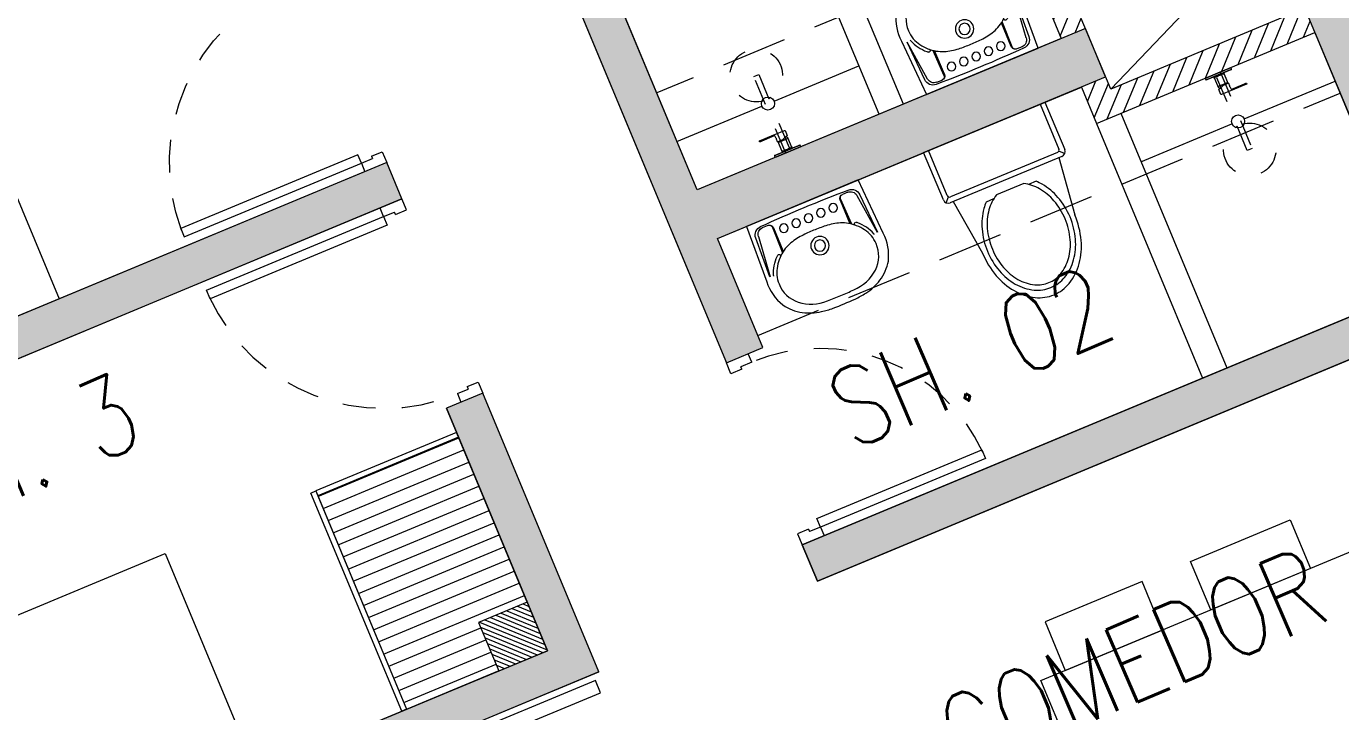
# Model space of a CAD drawing. Header units: millimetres. Extents: x 2471 to 2909, y 1327 to 1568.
# Drawn here: x 2645.21 to 2650.21, y 1449.53 to 1452.14 of the extents above; entities that cross this region are included whole.
import ezdxf
from ezdxf.xclip import XClip

# ---------------------------------------------------------------- set-up
doc = ezdxf.new("R2010")
doc.units = ezdxf.units.MM
doc.header["$XCLIPFRAME"] = 2
doc.set_wipeout_variables(frame=1)
for name, pattern in [('ACAD_ISO07W100', [3, 0, -3]), ('HIDDEN', [0.375, 0.25, -0.125]), ('HIDDEN2', [0.1875, 0.125, -0.0625])]:
    doc.linetypes.add(name, pattern=pattern)
doc.layers.get('0').update_dxf_attribs({"color": 251, "lineweight": 9})
for name, color, linetype, lineweight in [('A-EST HATCH', 251, 'Continuous', 13), ('A-EST PLACAS', 251, 'Continuous', 13), ('A-ESTRUCTURA-HATCH', 251, 'Continuous', 13), ('A-HATCH', 251, 'Continuous', 13), ('A-LINEAS', 251, 'Continuous', 13), ('A-MOBILIARIO', 251, 'Continuous', 13), ('A-MURO BAJO', 251, 'Continuous', 13), ('A-MUROS', 251, 'Continuous', 13), ('A-PROYECCIONES', 251, 'HIDDEN', 13), ('A-SANITARIOS', 251, 'Continuous', 13), ('A_50_TextoAmbiente', 251, 'Continuous', 13), ('DLP_MOBILIARIO FIJO', 251, 'Continuous', 13), ('DLP_VERDE', 251, 'Continuous', 13)]:
    doc.layers.add(name, color=color, linetype=linetype, lineweight=lineweight)
doc.styles.add('R100-200', font='romans.shx', dxfattribs={"width": 0.8, "height": 0.3})

# ---------------------------------------------------------------- blocks, each defined once
blk = doc.blocks.new('EST P1')
at = {"layer": 'A-ESTRUCTURA-HATCH'}
h = blk.add_hatch(dxfattribs=at)
h.set_pattern_fill('ANSI31', color=256, scale=0.02)
h.set_pattern_definition([(45, (-226392.07709, -8188203.05961), (-0.04490128060535, 0.04490128060535), [])])
h.paths.add_polyline_path([(-3.61, 5.05), (-3.61, 4.85), (-44.785, 4.85), (-44.785, -0.15), (-46.99, -0.15), (-46.99, -11.15), (-3.61, -11.1501), (-3.61, -11.4001), (-47.24, -11.4001), (-47.24, 0.15), (-45.035, 0.15), (-45.035, 5.05)])
h.paths.add_polyline_path([(5.8757, 4.85), (5.8757, 5.05), (35.53, 5.05), (35.53, 4.85)])
h.paths.add_polyline_path([(47.915, 5.05), (35.58, 5.05), (35.58, 4.85), (47.915, 4.85)])
h.paths.add_polyline_path([(51.865, 4.85), (53.3757, 4.85), (53.3757, 5.05), (51.865, 5.05)])
edge = h.paths.add_edge_path()
edge.add_arc((63.3007, -0.15), 9.7, 360, 540)
edge.add_line((53.6007, -0.15), (53.8007, -0.15))
edge.add_arc((63.3007, -0.15), 9.5, 0.90471, 180, ccw=False)
edge.add_line((72.7995, 0), (70.3507, 0))
edge.add_line((70.3507, 0), (70.3507, -0.1499))
edge.add_line((70.3507, -0.1499), (73.0007, -0.15))
edge = h.paths.add_edge_path()
edge.add_arc((63.3007, -0.15), 3.3, 0.0009, 49.9947)
edge.add_line((65.4221, 2.3777), (65.4222, -0.15))
edge.add_line((65.4222, -0.15), (65.2722, -0.15))
edge.add_line((65.2722, -0.15), (65.2721, 2.4964))
edge.add_arc((63.3007, -0.15), 3.3, 53.3166, 180)
edge.add_line((60.0007, -0.15), (59.8007, -0.15))
edge.add_arc((63.3007, -0.15), 3.5, 2.4574, 179.9999, ccw=False)
edge.add_line((66.7975, 0.0001), (69.4507, 0))
edge.add_line((69.4507, 0), (69.4507, -0.1499))
edge.add_line((69.4507, -0.1499), (66.6007, -0.1499))
h.paths.add_polyline_path([(-3.56, -11.15), (35.53, -11.15), (35.53, -11.4001), (-3.56, -11.4001)])
h.paths.add_polyline_path([(35.58, -11.1501), (71.88, -11.1501), (71.88, -11.4001), (35.58, -11.4)])
blk = doc.blocks.new('A$C47ad906b')
at = {"linetype": 'ACAD_ISO07W100'}
blk.add_blockref('EST P1', (27.0859, 53.6317), dxfattribs=at)
blk = doc.blocks.new('A$C9cc34060')
at = {"layer": 'A-EST HATCH'}
h = blk.add_hatch(color=256, dxfattribs=at)
h.dxf.hatch_style = 1
h.paths.add_polyline_path([(39.55, 0.0604), (39.55, 6.1254), (38.05, 6.1254), (38.05, 5.3754), (37.9, 5.3754), (37.9, 6.3253), (39.7, 6.3253), (39.7, 5.4503), (41.2, 5.4503), (41.2, 5.9504), (41.35, 5.9504), (41.35, 5.2503), (39.7, 5.2503), (39.7, 0.0604)])
h.paths.add_polyline_path([(18.45, 10.1253), (20.05, 10.1253), (20.05, 13.2253), (18.85, 13.2253), (18.85, 13.3753), (20.2, 13.3753), (20.2, 9.9753), (18.45, 9.9753)])
h.paths.add_polyline_path([(17.65, 13.3753), (17.5, 13.3753), (17.5, 9.9753), (17.65, 9.9753)])
h.paths.add_polyline_path([(12.15, 13.8503), (11.85, 13.8503), (11.85, 13.7003), (12, 13.7003), (12, 10.6253), (12.15, 10.6253)])
h.paths.add_polyline_path([(15.1, 13.2253), (15.1, 10.1253), (16.7, 10.1253), (16.7, 9.9753), (14.95, 9.9753), (14.95, 13.3753), (16.3, 13.3753), (16.3, 13.2253)])
h.paths.add_polyline_path([(5.85, 13.7003), (5.25, 13.7003), (5.25, 13.8504), (6, 13.8504), (6, 10.4504), (4.85, 10.4504), (4.85, 10.6004), (5.85, 10.6004)])
h.paths.add_polyline_path([(4.05, 13.8504), (4.05, 10.4504), (3.9, 10.4504), (3.9, 13.8504)])
h.paths.add_polyline_path([(3.1, 10.6004), (1.5, 10.6004), (1.5, 13.7003), (2.7, 13.7003), (2.7, 13.8504), (1.35, 13.8504), (1.35, 10.4504), (3.1, 10.4504)])
h.paths.add_polyline_path([(5.85, 0.1503), (5.25, 0.1503), (5.25, 0.0004), (6, 0.0004), (6, 3.4004), (4.85, 3.4004), (4.85, 3.2504), (5.85, 3.2504)])
h.paths.add_polyline_path([(4.05, 0.0004), (4.05, 3.4004), (3.9, 3.4004), (3.9, 0.0004)])
h.paths.add_polyline_path([(3.1, 3.2504), (1.5, 3.2504), (1.5, 0.1503), (2.7, 0.1503), (2.7, 0.0004), (1.35, 0.0004), (1.35, 3.4004), (3.1, 3.4004)])
h.paths.add_polyline_path([(8.7, 3.5003), (8.85, 3.5003), (8.85, 0.1504), (9, 0.1504), (9, 0.0004), (8.7, 0.0004)])
h.paths.add_polyline_path([(18.45, 3.7254), (20.05, 3.7254), (20.05, 0.6254), (18.85, 0.6254), (18.85, 0.4754), (20.2, 0.4754), (20.2, 3.8754), (18.45, 3.8754)])
h.paths.add_polyline_path([(17.65, 0.4754), (17.5, 0.4754), (17.5, 3.8754), (17.65, 3.8754)])
h.paths.add_polyline_path([(12.15, 0.0004), (11.85, 0.0004), (11.85, 0.1503), (12, 0.1503), (12, 3.2254), (12.15, 3.2254)])
h.paths.add_polyline_path([(15.1, 0.6254), (15.1, 3.7254), (16.7, 3.7254), (16.7, 3.8754), (14.95, 3.8754), (14.95, 0.4754), (16.3, 0.4754), (16.3, 0.6254)])
h.paths.add_polyline_path([(31.6, 10.1253), (30, 10.1253), (30, 13.2253), (31.2, 13.2253), (31.2, 13.3753), (29.85, 13.3753), (29.85, 9.9753), (31.6, 9.9753)])
h.paths.add_polyline_path([(32.4, 13.3753), (32.55, 13.3753), (32.55, 9.9753), (32.4, 9.9753)])
h.paths.add_polyline_path([(38.2, 13.8503), (38.2, 13.7003), (38.05, 13.7003), (38.05, 10.6253), (37.9, 10.6253), (37.9, 13.8503)])
h.paths.add_polyline_path([(34.95, 13.2253), (34.95, 10.1253), (33.35, 10.1253), (33.35, 9.9753), (35.1, 9.9753), (35.1, 13.3753), (33.75, 13.3753), (33.75, 13.2253)])
h.paths.add_polyline_path([(39.7, 8.6004), (41.35, 8.6004), (41.35, 7.9004), (41.2, 7.9004), (41.2, 8.4004), (39.7, 8.4004), (39.7, 7.5253), (37.9, 7.5253), (37.9, 8.4753), (38.05, 8.4753), (38.05, 7.7253), (39.55, 7.7253), (39.55, 13.7903), (39.7, 13.7903)])
h.paths.add_polyline_path([(44.2, 13.7003), (44.8, 13.7003), (44.8, 13.8504), (44.05, 13.8504), (44.05, 10.4504), (45.2, 10.4504), (45.2, 10.6004), (44.2, 10.6004)])
h.paths.add_polyline_path([(46, 13.8504), (46, 10.4504), (46.15, 10.4504), (46.15, 13.8504)])
h.paths.add_polyline_path([(46.95, 10.6004), (48.55, 10.6004), (48.55, 13.7003), (47.35, 13.7003), (47.35, 13.8504), (48.7, 13.8504), (48.7, 10.4504), (46.95, 10.4504)])
h.paths.add_polyline_path([(46, 0.0004), (46, 3.4004), (46.15, 3.4004), (46.15, 0.0004)])
h.paths.add_polyline_path([(46.95, 3.2504), (48.55, 3.2504), (48.55, 0.1503), (47.35, 0.1503), (47.35, 0.0004), (48.7, 0.0004), (48.7, 3.4004), (46.95, 3.4004)])
h.paths.add_polyline_path([(41.35, 3.5003), (41.2, 3.5003), (41.2, 0.1504), (41.05, 0.1504), (41.05, 0.0004), (41.35, 0.0004)])
h.paths.add_polyline_path([(31.6, 3.7254), (30, 3.7254), (30, 0.6254), (31.2, 0.6254), (31.2, 0.4754), (29.85, 0.4754), (29.85, 3.8754), (31.6, 3.8754)])
h.paths.add_polyline_path([(32.4, 0.4754), (32.55, 0.4754), (32.55, 3.8754), (32.4, 3.8754)])
h.paths.add_polyline_path([(37.9, 0.0004), (38.2, 0.0004), (38.2, 0.1504), (38.05, 0.1503), (38.05, 3.2254), (37.9, 3.2254)])
h.paths.add_polyline_path([(34.95, 0.6254), (34.95, 3.7254), (33.35, 3.7254), (33.35, 3.8754), (35.1, 3.8754), (35.1, 0.4754), (33.75, 0.4754), (33.75, 0.6254)])
h.paths.add_polyline_path([(10.35, 6.3253), (12.15, 6.3253), (12.15, 5.3754), (12, 5.3754), (12, 6.1254), (10.5, 6.1254), (10.5, 0.0604), (10.35, 0.0604), (10.35, 5.2503), (8.7, 5.2503), (8.7, 5.9504), (8.85, 5.9504), (8.85, 5.4503), (10.35, 5.4503)])
h.paths.add_polyline_path([(44.05, 0.0004), (44.05, 3.4004), (45.2, 3.4004), (45.2, 3.2504), (44.2, 3.2504), (44.2, 0.1503), (44.8, 0.1503), (44.8, 0.0004)])
h.paths.add_polyline_path([(46.9532, 8.3504), (47.1, 8.3504), (47.1, 9.5504), (44.95, 9.5504), (44.95, 9.4004), (45.4, 9.4004), (45.4, 7.8004), (45.6, 7.8004), (45.6, 9.4004), (46.95, 9.4004), (46.95, 8.3504)], flags=17)
h.paths.add_polyline_path([(46.9532, 5.5004), (47.1, 5.5004), (47.1, 4.3004), (44.95, 4.3004), (44.95, 4.4504), (45.4, 4.4504), (45.4, 6.0504), (45.6, 6.0504), (45.6, 4.4504), (46.95, 4.4504), (46.95, 5.5004)], flags=17)
h.paths.add_polyline_path([(41.1999, 7.0004), (44.05, 7.0004), (44.05, 9.5504), (44.2, 9.5504), (44.2, 7.0003), (46.95, 7.0004), (46.95, 7.6003), (47.1, 7.6003), (47.1, 7.0004), (49.85, 7.0004), (49.85, 11.0504), (50.05, 11.0504), (50.05, 2.8003), (49.85, 2.8003), (49.85, 6.8504), (47.1, 6.8504), (47.1, 6.2504), (46.95, 6.2504), (46.95, 6.8504), (44.2, 6.8504), (44.2, 4.3004), (44.05, 4.3004), (44.05, 6.8504), (41.1999, 6.8504)])
h.paths.add_polyline_path([(26, 1.0254), (23.35, 1.0254), (23.35, 3.6754), (25.7, 3.6754), (25.7, 4.2254), (26, 4.2254), (26, 4.3754), (25.55, 4.3754), (25.55, 3.8254), (23.35, 3.8254), (23.35, 6.1754), (24.55, 6.1754), (24.55, 6.3254), (23.2, 6.3254), (23.2, 0.8754), (26, 0.8754)])
h.paths.add_polyline_path([(41.35, 13.8504), (41.35, 10.3504), (41.2, 10.3504), (41.2, 13.7003), (41.05, 13.7003), (41.05, 13.8503)])
h.paths.add_polyline_path([(10.35, 13.7903), (10.35, 8.6004), (8.7, 8.6004), (8.7, 7.9003), (8.85, 7.9003), (8.85, 8.4004), (10.35, 8.4004), (10.35, 7.5253), (12.15, 7.5253), (12.15, 8.4753), (12, 8.4753), (12, 7.7253), (10.5, 7.7253), (10.5, 13.7903)])
h.paths.add_polyline_path([(2.95, 7.0003), (0.15, 7.0004), (0.15, 11.0504), (0, 11.0504), (0, 2.8004), (0.15, 2.8004), (0.15, 6.8504), (2.95, 6.8504), (2.95, 6.2504), (3.1, 6.2504), (3.1, 6.8504), (5.85, 6.8504), (5.85, 4.3004), (6, 4.3004), (6, 6.8504), (8.8501, 6.8504), (8.8501, 7.0003), (6, 7.0003), (6, 9.5503), (5.85, 9.5503), (5.85, 7.0003), (3.1, 7.0003), (3.1, 7.6004), (2.95, 7.6004)])
h.paths.add_polyline_path([(8.7, 13.8503), (9, 13.8503), (9, 13.7003), (8.85, 13.7003), (8.85, 10.3504), (8.7, 10.3504)])
h.paths.add_polyline_path([(3.0968, 8.3504), (2.95, 8.3504), (2.95, 9.5503), (5.1, 9.5503), (5.1, 9.4003), (4.65, 9.4003), (4.65, 7.8003), (4.45, 7.8003), (4.45, 9.4003), (3.1, 9.4003), (3.1, 8.3504)], flags=17)
h.paths.add_polyline_path([(3.0968, 5.5004), (2.95, 5.5004), (2.95, 4.3004), (5.1, 4.3004), (5.1, 4.4504), (4.65, 4.4503), (4.65, 6.0503), (4.45, 6.0503), (4.45, 4.4503), (3.1, 4.4504), (3.1, 5.5004)], flags=17)
h.paths.add_polyline_path([(23.35, 7.5254), (23.2, 7.5254), (23.2, 11.2253), (23.35, 11.2253)])
h.paths.add_polyline_path([(29, 4.7754), (29, 4.9254), (27.2, 4.9254), (27.2, 6.1754), (29.75, 6.1754), (29.75, 4.7754), (29.9, 4.7754), (29.9, 6.1754), (33.25, 6.1754), (33.25, 4.7754), (33.45, 4.7754), (33.45, 6.1754), (37, 6.1754), (37, 6.3253), (27, 6.3254), (27, 4.7754)])
h.paths.add_polyline_path([(27, 4.7504), (27, 0.4754), (27.85, 0.4754), (27.85, 0.6254), (27.15, 0.6254), (27.15, 4.7504)])
h.paths.add_polyline_path([(21.05, 4.7754), (21.05, 4.9254), (22.85, 4.9254), (22.85, 6.1754), (20.3, 6.1754), (20.3, 4.7754), (20.15, 4.7754), (20.15, 6.1754), (16.8, 6.1754), (16.8, 4.7754), (16.6, 4.7754), (16.6, 6.1754), (13.05, 6.1754), (13.05, 6.3253), (23.05, 6.3253), (23.05, 4.7754)])
h.paths.add_polyline_path([(23.05, 4.7504), (23.05, 0.4754), (22.2, 0.4754), (22.2, 0.6254), (22.9, 0.6254), (22.9, 4.7504)])
h.paths.add_polyline_path([(22.875, 8.9253), (22.45, 8.9253), (22.45, 7.5254), (13.05, 7.5253), (13.05, 7.6753), (16.6, 7.6753), (16.6, 9.0753), (16.8, 9.0753), (16.8, 7.6753), (19.7, 7.6753), (19.7, 9.0753), (19.85, 9.0753), (19.85, 7.6753), (22.25, 7.6753), (22.25, 8.9253), (20.6, 8.9253), (20.6, 9.0753), (22.875, 9.0753)])
h.paths.add_polyline_path([(22.9, 13.2253), (22.2, 13.2253), (22.2, 13.3753), (23.05, 13.3753), (23.05, 7.5254), (22.9, 7.5254)])
h.paths.add_polyline_path([(27.15, 7.5254), (25.15, 7.5254), (25.15, 7.6754), (27, 7.6754), (27, 11.0754), (25.15, 11.0754), (25.15, 11.2253), (27, 11.2253), (27, 13.3753), (27.85, 13.3753), (27.85, 13.2253), (27.15, 13.2253)])
h.paths.add_polyline_path([(27.175, 9.0753), (29.45, 9.0753), (29.45, 8.9253), (27.8, 8.9254), (27.8, 7.6753), (30.2, 7.6753), (30.2, 9.0753), (30.35, 9.0753), (30.35, 7.6753), (33.25, 7.6753), (33.25, 9.0753), (33.45, 9.0753), (33.45, 7.6753), (37, 7.6753), (37, 7.5253), (27.6, 7.5254), (27.6, 8.9254), (27.175, 8.9254)])
at = {"layer": 'A-EST PLACAS'}
for points in [[(44.2, 13.7003), (44.8, 13.7003), (44.8, 13.8504), (44.05, 13.8504), (44.05, 10.4504), (45.2, 10.4504), (45.2, 10.6004), (44.2, 10.6004)], [(46, 13.8504), (46, 10.4504), (46.15, 10.4504), (46.15, 13.8504)], [(41.1999, 7.0004), (44.05, 7.0004), (44.05, 9.5504), (44.2, 9.5504), (44.2, 7.0003), (46.95, 7.0004), (46.95, 7.6003), (47.1, 7.6003), (47.1, 7.0004), (49.85, 7.0004), (49.85, 11.0504), (50.05, 11.0504), (50.05, 2.8003), (49.85, 2.8003), (49.85, 6.8504), (47.1, 6.8504), (47.1, 6.2504), (46.95, 6.2504), (46.95, 6.8504), (44.2, 6.8504), (44.2, 4.3004), (44.05, 4.3004), (44.05, 6.8504), (41.1999, 6.8504)], [(46.9532, 8.3504), (47.1, 8.3504), (47.1, 9.5504), (44.95, 9.5504), (44.95, 9.4004), (45.4, 9.4004), (45.4, 7.8004), (45.6, 7.8004), (45.6, 9.4004), (46.95, 9.4004), (46.95, 8.3504)]]:
    blk.add_lwpolyline(points, close=True, dxfattribs=at)
blk = doc.blocks.new('A$C77AB7FBD')
at = {"linetype": 'Continuous'}
for p, q in [((0, 0), (0, 1.9)), ((0.9, 1.9), (0, 1.9)), ((0.9, 1.87), (0, 1.87)), ((0.9, 0), (0.9, 1.9)), ((0.164, 1.57), (0.164, 1.8219)), ((0.1908, 1.8487), (0.7119, 1.8487)), ((0.7386, 1.8219), (0.7386, 1.5585)), ((0.6, 1.57), (0, 1.57)), ((0.6, 1.27), (0.6, 1.57)), ((0.9, 1.27), (0.6, 1.57)), ((0.6, 1.52), (0, 1.52)), ((0.7119, 1.5317), (0.6383, 1.5317)), ((0.9, 1.27), (0.6, 1.27)), ((0.9, 0), (0, 0))]:
    blk.add_line(p, q, dxfattribs=at)
for centre, start, end in [((0.1908, 1.8219), 90, 180), ((0.7119, 1.8219), 0, 90), ((0.7119, 1.5585), 270, 0)]:
    blk.add_arc(centre, 0.0267, start, end, dxfattribs=at)
blk = doc.blocks.new('CAMA PROYECCION')
for p, q in [((37.495, 40.6423, 0), (37.495, 38.771, 0)), ((38.3949, 40.6423, 0), (37.495, 40.6423, 0)), ((38.3949, 38.771, 0), (38.3949, 40.6423, 0)), ((38.0806, 39.3741, 0), (38.3949, 39.3741, 0)), ((38.3949, 39.3741, 0), (38.0806, 39.0644, 0)), ((38.0806, 39.0644, 0), (38.0806, 39.3741, 0)), ((38.0806, 39.1133, 0), (37.495, 39.1133, 0)), ((38.2069, 39.1106, 0), (38.1275, 39.1106, 0)), ((37.495, 39.0644, 0), (38.0806, 39.0644, 0)), ((37.659, 39.0644, 0), (37.659, 38.8203, 0)), ((38.2336, 38.8203, 0), (38.2336, 39.0838, 0)), ((37.495, 38.7423, 0), (37.495, 38.9974, 0)), ((38.3949, 38.7423, 0), (38.3949, 38.9974, 0)), ((37.495, 38.771, 0), (38.3949, 38.771, 0)), ((37.6857, 38.7936, 0), (38.2069, 38.7936, 0)), ((37.495, 38.7423, 0), (38.3949, 38.7423, 0))]:
    blk.add_line(p, q)
at = {"elevation": 0}
blk.add_lwpolyline([(38.495, 38.7423), (38.495, 39.1423), (38.895, 39.1423), (38.895, 38.7423)], close=True, dxfattribs=at)
blk.add_circle((38.695, 38.9423, 0), 0.1344)
for centre, start, end in [((38.2069, 39.0838, 0), 0, 90), ((37.6857, 38.8203, 0), 180, 270), ((38.2069, 38.8203, 0), 270, 0)]:
    blk.add_arc(centre, 0.0267, start, end)
blk = doc.blocks.new('ducha marsano')
at = {"linetype": 'HIDDEN2', "ltscale": 0.5, "extrusion": (-4.9425e-10, -7.91123e-10, -1)}
for p, q in [((-0.01, 0), (0.01, 0)), ((0.01, 0), (0.01, -0.3155)), ((-0.01, -0.3155), (-0.01, 0)), ((-0.0205, -0.08), (-0.0205, -0.0601)), ((0.021, -0.0815), (-0.019, -0.0815)), ((-0.0155, -0.058), (-0.0157, -0.058)), ((0.0225, -0.0515), (-0.0001, -0.0515)), ((0.025, -0.0815), (0.021, -0.0815)), ((0.0225, -0.0515), (0.0225, -0.0627)), ((0.0225, -0.0682), (0.0225, -0.077)), ((0.0225, -0.077), (0.025, -0.077)), ((0.025, -0.077), (0.0771, -0.077)), ((0.0771, -0.0815), (0.025, -0.0815)), ((0.0771, -0.077), (0.0816, -0.077)), ((0.0816, -0.0815), (0.0771, -0.0815)), ((0.0816, -0.077), (0.082, -0.077)), ((0.082, -0.0815), (0.0816, -0.0815)), ((0.082, -0.077), (0.084, -0.077)), ((0.084, -0.0815), (0.082, -0.0815)), ((0.0855, -0.0785), (0.0855, -0.08)), ((0.01, -0.3155), (-0.01, -0.3155))]:
    blk.add_line(p, q, dxfattribs=at)
for centre, radius, start, end in [((-0.0004, -0.0462), 0.02, 323.9581, 354.9298), ((0.0004, -0.0462), 0.02, 185.0702, 195.2705), ((0.019, -0.08), 0.0015, 270, 360), ((-0.084, -0.0785), 0.0015, 90, 180), ((-0.084, -0.08), 0.0015, 180, 270), ((0, -0.3155), 0.1, 95.7392, 84.2608)]:
    blk.add_arc(centre, radius, start, end, dxfattribs=at)
at = {"linetype": 'HIDDEN2', "ltscale": 0.5, "extrusion": (-4.94252e-10, -7.91124e-10, -1)}
blk.add_ellipse((0, -0.0515), major_axis=(-0.0225, -0.0095), ratio=0.001448, start_param=0.425436, end_param=1.567366, dxfattribs=at)
at = {"linetype": 'HIDDEN2', "ltscale": 0.5}
for points, degree in [([(-0.0305, 0), (0, 0), (0.0305, 0)], 2), ([(0.0305, 0), (0.0415, 0), (0.0525, 0)], 2), ([(0.0525, 0), (0.0525, -0.0038), (0.0525, -0.0075)], 2), ([(-0.0525, 0), (-0.0525, -0.0038), (-0.0525, -0.0075)], 2), ([(-0.0525, 0), (-0.0415, 0), (-0.0305, 0)], 2), ([(-0.0525, -0.0075), (-0.0525, -0.0075), (-0.0525, -0.0075)], 2), ([(0.0305, -0.008), (0, -0.008), (-0.0305, -0.008)], 2), ([(-0.0215, -0.008), (-0.0215, -0.0093), (-0.0215, -0.0105)], 2), ([(-0.021, -0.011), (-0.007, -0.011), (0.007, -0.011), (0.021, -0.011)], 3), ([(-0.02, -0.011), (-0.02, -0.0294), (-0.02, -0.0477)], 2), ([(-0.0197, -0.048), (0, -0.048), (0.0197, -0.048)], 2), ([(0.02, -0.011), (0.02, -0.0294), (0.02, -0.0477)], 2), ([(0.0215, -0.008), (0.0215, -0.0093), (0.0215, -0.0105)], 2)]:
    blk.add_open_spline(points, degree=degree, dxfattribs=at)
for points, weights in [([(-0.0525, -0.0075), (-0.0525, -0.0075), (-0.0525, -0.0075)], [1, 0.990847086912, 0.982266230892]), ([(-0.052, -0.008), (-0.0525, -0.008), (-0.0525, -0.0075)], [1, 0.707106781193, 1]), ([(-0.0215, -0.0105), (-0.0215, -0.011), (-0.021, -0.011)], [1, 0.70710678154, 1]), ([(-0.02, -0.0477), (-0.02, -0.048), (-0.0197, -0.048)], [1, 0.707106780138, 1]), ([(0.02, -0.0477), (0.02, -0.048), (0.0197, -0.048)], [1, 0.707106779703, 1]), ([(0.0211, -0.011), (0.0211, -0.011), (0.021, -0.011)], [1, 0.992411795776, 1]), ([(0.052, -0.008), (0.0521, -0.008), (0.0521, -0.008)], [1, 0.992411795771, 1])]:
    blk.add_rational_spline(points, weights, degree=2, dxfattribs=at)
for points, knots in [([(-0.0305, -0.008), (-0.0332, -0.008), (-0.0374, -0.008), (-0.0424, -0.008), (-0.0458, -0.008), (-0.0486, -0.008), (-0.0512, -0.008), (-0.052, -0.008), (-0.052, -0.008)], [0, 0, 0, 0, 8.104572, 12.495263, 16.885954, 21.276645, 25.667336, 33.771908, 33.771908, 33.771908, 33.771908]), ([(0.052, -0.008), (0.052, -0.008), (0.0512, -0.008), (0.0486, -0.008), (0.0458, -0.008), (0.0424, -0.008), (0.0374, -0.008), (0.0332, -0.008), (0.0305, -0.008)], [0, 0, 0, 0, 8.104572, 12.495263, 16.885954, 21.276645, 25.667336, 33.771908, 33.771908, 33.771908, 33.771908]), ([(0.0225, -0.0682), (0.0225, -0.0682), (0.0225, -0.0682), (0.0225, -0.0679), (0.0224, -0.0677), (0.0224, -0.0672), (0.0224, -0.0669), (0.0223, -0.0662), (0.0223, -0.0658), (0.0223, -0.0652), (0.0223, -0.0648), (0.0224, -0.0641), (0.0224, -0.0638), (0.0224, -0.0633), (0.0225, -0.0631), (0.0225, -0.0628), (0.0225, -0.0627), (0.0225, -0.0627)], [0.4148436, 0.4148436, 0.4148436, 0.4148436, 0.5185541, 0.5185541, 0.6222645, 0.6222645, 0.7259759, 0.7259759, 0.8296873, 0.8296873, 0.9333987, 0.9333987, 1.03711, 1.03711, 1.1408205, 1.1408205, 1.2445309, 1.2445309, 1.2445309, 1.2445309])]:
    blk.add_open_spline(points, degree=3, knots=knots, dxfattribs=at)
for points, weights, degree, knots in [([(0.0211, -0.011), (0.0211, -0.011), (0.0211, -0.011), (0.0211, -0.011), (0.0214, -0.0109), (0.0215, -0.0107), (0.0215, -0.0105)], [0.918641037743, 0.918640949346, 0.918640860949, 0.918640772552, 0.789223156395, 0.789223156395, 0.918640772552], 3, [0.1238988, 0.1238988, 0.1238988, 0.1238988, 0.1238993, 0.1238993, 0.1238993, 0.78603, 0.78603, 0.78603, 0.78603]), ([(0.0521, -0.008), (0.0521, -0.008), (0.0521, -0.008), (0.0525, -0.0079), (0.0525, -0.0075)], [0.918641037749, 0.918640905153, 0.918640772558, 0.724517853988, 0.918640772558], 2, [0.1238988, 0.1238988, 0.1238988, 0.1238993, 0.1238993, 0.7860311, 0.7860311, 0.7860311])]:
    blk.add_rational_spline(points, weights, degree=degree, knots=knots, dxfattribs=at)
blk = doc.blocks.new('*U844')
for p, q in [((0.01, 0.755), (0.01, 0.8)), ((0.055, 0.755), (0.01, 0.755)), ((0.1, 0.765), (0.055, 0.765)), ((0.055, 0.755), (0.055, 0.765)), ((0.1, 0.765), (0.1, 0.8)), ((0.055, 0.045), (0.01, 0.045)), ((0.01, 0.045), (0.01, 0)), ((0.055, 0.045), (0.055, 0.035)), ((0.1, 0.035), (0.055, 0.035)), ((0.1, 0.035), (0.1, 0))]:
    blk.add_line(p, q)
blk.add_lwpolyline([(0.83, 0.07), (0.83, 0.035), (0.1, 0.035), (0.1, 0.07)], close=True)
at = {"color": 7, "linetype": 'HIDDEN2'}
blk.add_arc((0.0996, 0.034), 0.731, 2.2301, 89.9672, dxfattribs=at)
blk = doc.blocks.new('A$C67C01FD6')
blk.add_line((0.025, 0), (0, 0))
blk.add_lwpolyline([(0.025, 0.6), (0.075, 0.6), (0.075, -0.6), (0.025, -0.6), (0.025, 0.6)])
blk = doc.blocks.new('SIFON JET_PLANTA')
blk.add_wipeout([(0, -0.25), (-0.195, -0.25), (-0.1995, -0.2495), (-0.2029, -0.2484), (-0.2029, -0.2484), (-0.2067, -0.2462), (-0.2067, -0.2462), (-0.209, -0.244), (-0.209, -0.244), (-0.2091, -0.2441), (-0.2108, -0.2423), (-0.2108, -0.2423), (-0.2108, -0.2423), (-0.2126, -0.2395), (-0.2126, -0.2395), (-0.2138, -0.2369), (-0.2138, -0.2369), (-0.2147, -0.2335), (-0.215, -0.23), (-0.215, -0.227), (-0.215, -0.2181), (-0.44, -0.19), (-0.4428, -0.19), (-0.4467, -0.1899), (-0.449, -0.1899), (-0.4518, -0.1898), (-0.455, -0.1897), (-0.4568, -0.1896), (-0.4592, -0.1894), (-0.4619, -0.1893), (-0.4639, -0.1891), (-0.4651, -0.189), (-0.4651, -0.189), (-0.4695, -0.1887), (-0.4735, -0.1883), (-0.4761, -0.188), (-0.4785, -0.1877), (-0.4812, -0.1874), (-0.4824, -0.1872), (-0.4862, -0.1867), (-0.4884, -0.1864), (-0.4916, -0.1859), (-0.4936, -0.1856), (-0.495, -0.1854), (-0.4974, -0.1849), (-0.4974, -0.1849), (-0.5022, -0.184), (-0.5066, -0.1832), (-0.5094, -0.1826), (-0.5118, -0.1821), (-0.5151, -0.1813), (-0.5177, -0.1807), (-0.5217, -0.1796), (-0.5238, -0.1791), (-0.5267, -0.1783), (-0.5267, -0.1783), (-0.5296, -0.1775), (-0.5321, -0.1768), (-0.5352, -0.1759), (-0.5385, -0.1749), (-0.5385, -0.1749), (-0.5412, -0.174), (-0.5428, -0.1735), (-0.5449, -0.1728), (-0.5465, -0.1722), (-0.5491, -0.1713), (-0.551, -0.1706), (-0.5543, -0.1693), (-0.5568, -0.1683), (-0.5598, -0.1671), (-0.5614, -0.1664), (-0.5644, -0.1652), (-0.5659, -0.1645), (-0.5675, -0.1637), (-0.5702, -0.1625), (-0.5738, -0.1608), (-0.5759, -0.1598), (-0.5781, -0.1587), (-0.5833, -0.1559), (-0.5871, -0.1538), (-0.5896, -0.1524), (-0.5918, -0.1511), (-0.5936, -0.15), (-0.595, -0.1492), (-0.5964, -0.1483), (-0.5987, -0.1469), (-0.6004, -0.1458), (-0.602, -0.1448), (-0.6039, -0.1435), (-0.6058, -0.1422), (-0.607, -0.1415), (-0.6086, -0.1403), (-0.612, -0.1379), (-0.6142, -0.1363), (-0.6153, -0.1355), (-0.6168, -0.1344), (-0.6179, -0.1335), (-0.6193, -0.1324), (-0.6204, -0.1315), (-0.6215, -0.1307), (-0.6223, -0.13), (-0.6235, -0.1291), (-0.6245, -0.1281), (-0.6245, -0.1281), (-0.6262, -0.1268), (-0.6276, -0.1255), (-0.6288, -0.1244), (-0.6305, -0.123), (-0.6318, -0.1217), (-0.6318, -0.1217), (-0.6335, -0.1201), (-0.6347, -0.119), (-0.6347, -0.119), (-0.6379, -0.1158), (-0.64, -0.1137), (-0.6458, -0.1074), (-0.6494, -0.1032), (-0.6554, -0.0958), (-0.6599, -0.0897), (-0.6623, -0.0862), (-0.6646, -0.0826), (-0.6679, -0.0774), (-0.6706, -0.0727), (-0.6722, -0.0699), (-0.6751, -0.0642), (-0.677, -0.0602), (-0.6779, -0.0581), (-0.6792, -0.0551), (-0.6803, -0.0522), (-0.6814, -0.0492), (-0.6827, -0.0457), (-0.6838, -0.0419), (-0.6855, -0.0361), (-0.6864, -0.0321), (-0.687, -0.0296), (-0.6876, -0.0264), (-0.6881, -0.0232), (-0.6891, -0.0164), (-0.6896, -0.0111), (-0.6899, -0.0065), (-0.69, 0), (-0.6899, 0.0044), (-0.6897, 0.0096), (-0.6893, 0.014), (-0.6887, 0.0194), (-0.6881, 0.0236), (-0.6881, 0.0236), (-0.6872, 0.0284), (-0.6867, 0.031), (-0.6855, 0.0361), (-0.6855, 0.0361), (-0.6838, 0.0421), (-0.6838, 0.0421), (-0.6819, 0.048), (-0.6804, 0.0521), (-0.6793, 0.0547), (-0.6779, 0.0582), (-0.6745, 0.0655), (-0.6745, 0.0655), (-0.6722, 0.0699), (-0.6705, 0.0728), (-0.669, 0.0755), (-0.6672, 0.0785), (-0.665, 0.082), (-0.6634, 0.0845), (-0.6611, 0.088), (-0.657, 0.0936), (-0.657, 0.0936), (-0.6534, 0.0984), (-0.6534, 0.0984), (-0.6503, 0.1023), (-0.6453, 0.108), (-0.6386, 0.1152), (-0.6326, 0.121), (-0.6299, 0.1235), (-0.6251, 0.1276), (-0.6206, 0.1314), (-0.6168, 0.1344), (-0.6106, 0.1389), (-0.6061, 0.142), (-0.6, 0.1461), (-0.5963, 0.1484), (-0.5908, 0.1517), (-0.5862, 0.1543), (-0.5794, 0.158), (-0.5693, 0.1629), (-0.5517, 0.1703), (-0.5465, 0.1722), (-0.5385, 0.1749), (-0.5346, 0.176), (-0.5265, 0.1784), (-0.5216, 0.1797), (-0.5148, 0.1813), (-0.5079, 0.1829), (-0.5016, 0.1842), (-0.4865, 0.1867), (-0.4763, 0.188), (-0.4726, 0.1884), (-0.4636, 0.1892), (-0.4549, 0.1897), (-0.449, 0.1899), (-0.44, 0.19), (-0.4322, 0.191), (-0.215, 0.2181), (-0.215, 0.2234), (-0.215, 0.2278), (-0.2149, 0.2323), (-0.2142, 0.2356), (-0.2129, 0.239), (-0.211, 0.2419), (-0.2091, 0.2441), (-0.2077, 0.2455), (-0.2055, 0.247), (-0.2007, 0.2492), (-0.195, 0.25), (-0.195, 0.25), (-0.1605, 0.25), (-0.0975, 0.25), (-0.0323, 0.25), (0, 0.25)])
for p, q in [((-0.215, 0.2181), (-0.44, 0.19)), ((-0.215, -0.23), (-0.215, 0.23)), ((-0.2091, 0.2441), (-0.1921, 0.2271)), ((-0.195, 0.25), (0, 0.25)), ((-0.195, -0.22), (-0.195, 0.22)), ((-0.185, 0.23), (0, 0.23)), ((0, 0.25), (0, -0.25)), ((-0.265, 0.0718), (-0.265, 0.1028)), ((-0.255, -0.0562), (-0.255, 0.0562)), ((-0.265, -0.1028), (-0.265, -0.0718)), ((-0.215, -0.2181), (-0.44, -0.19)), ((-0.2091, -0.2441), (-0.1921, -0.2271)), ((0, -0.25), (-0.195, -0.25)), ((0, -0.23), (-0.185, -0.23))]:
    blk.add_line(p, q)
for points in [[(-0.44, 0.19, 0.076393), (-0.5385, 0.1749, 0.086437), (-0.6168, 0.1344, 0.105872), (-0.6722, 0.0699, 0.125404), (-0.69, 0, 0.125404), (-0.6722, -0.0699, 0.105872), (-0.6168, -0.1344, 0.086437), (-0.5385, -0.1749, 0.076393), (-0.44, -0.19, 0.076393)], [(-0.265, 0.1028, 0.0362), (-0.2844, 0.1202, 0.08725), (-0.3535, 0.1565, 0.077598), (-0.44, 0.17, 0.077598), (-0.5265, 0.1565, 0.08725), (-0.5956, 0.1202, 0.105601), (-0.6443, 0.0627, 0.12364), (-0.66, 0, 0.12364), (-0.6443, -0.0627, 0.105601), (-0.5956, -0.1202, 0.08725), (-0.5265, -0.1565, 0.077598), (-0.44, -0.17, 0.077598)], [(-0.255, 0.0562, 0.100268), (-0.2967, 0.1044, 0.08725), (-0.3596, 0.1374, 0.077598), (-0.44, 0.15, 0.077598), (-0.5204, 0.1374, 0.08725), (-0.5833, 0.1044, 0.105601), (-0.6266, 0.0532, 0.12364), (-0.64, 0, 0.12364), (-0.6266, -0.0532, 0.105601), (-0.5833, -0.1044, 0.08725), (-0.5204, -0.1374, 0.077598), (-0.44, -0.15, 0.077598)], [(-0.44, -0.15, 0.077598), (-0.3596, -0.1374, 0.08725), (-0.2967, -0.1044, 0.100268), (-0.255, -0.0562, 0.12364)], [(-0.44, -0.17, 0.077598), (-0.3535, -0.1565, 0.08725), (-0.2844, -0.1202, 0.0362), (-0.265, -0.1028, 0.12364)]]:
    blk.add_lwpolyline(points, format="xyb")
for centre, radius, start, end in [((-0.195, 0.23), 0.02, 90, 180), ((-0.185, 0.22), 0.01, 90, 180), ((-0.195, -0.23), 0.02, 180, 270), ((-0.185, -0.22), 0.01, 180, 270)]:
    blk.add_arc(centre, radius, start, end)
blk = doc.blocks.new('BOWL-ITALGRIF_VARADERO_01')
for p, q in [((-0.2032, -0.1971), (-0.2208, -0.038)), ((0.2032, -0.1971), (0.2208, -0.038)), ((-0.1404, -0.2077), (-0.1424, -0.1083)), ((-0.1375, -0.205), (-0.1375, -0.1117)), ((0.1375, -0.205), (0.1375, -0.1117)), ((0.1404, -0.2077), (0.1424, -0.1083)), ((-0.1753, -0.222), (-0.1544, -0.222)), ((0.1753, -0.222), (0.1544, -0.222))]:
    blk.add_line(p, q)
for points in [[(-0.0917, 0.1589, -0.02989), (-0.0456, 0.1646, -0.007822), (0.0456, 0.1646, -0.02989), (0.0918, 0.1589, -0.091737), (0.1601, 0.1343, -0.112496), (0.2175, 0.0792, -0.147885), (0.2402, -0.0257), (0.23, -0.25), (-0.23, -0.25), (-0.2402, -0.0257, -0.147885), (-0.2175, 0.0792, -0.112496), (-0.1601, 0.1343, -0.091737)], [(-0.0496, -0.1363, -0.062677), (-0.1048, -0.1249, -0.110639), (-0.1576, -0.091, -0.120976), (-0.195, -0.0344, -0.061198), (-0.2, 0, -0.21707), (-0.1593, 0.092, -0.174983), (-0.0545, 0.1298, -0.010618), (0, 0.131, -0.010618), (0.0545, 0.1298, -0.174983), (0.1593, 0.092, -0.21707), (0.2, 0, -0.061198), (0.195, -0.0344, -0.120976), (0.1576, -0.091, -0.110639), (0.1048, -0.1249, -0.062677), (0.0496, -0.1363, -0.017583), (0, -0.138, -0.017583)]]:
    blk.add_lwpolyline(points, format="xyb", close=True)
for points in [[(-0.2216, -0.0381), (-0.2145, -0.1954, 0.390823), (-0.1807, -0.2288, 0.017524), (0.1807, -0.2288, 0.390823), (0.2145, -0.1954), (0.2216, -0.0381)], [(-0.2072, -0.035, 0.005), (-0.2064, -0.038, 0.121292), (-0.166, -0.0996, 0.007977), (-0.1624, -0.1031)], [(0.2072, -0.035, -0.005), (0.2064, -0.038, -0.121292), (0.166, -0.0996, -0.007977), (0.1624, -0.1031)]]:
    blk.add_lwpolyline(points, format="xyb")
for centre, radius in [((0, -0.075), 0.035), ((0, -0.075), 0.0215), ((-0.1015, -0.1885), 0.0165), ((-0.051, -0.1885), 0.0165), ((0, -0.1885), 0.0165), ((0.051, -0.1885), 0.0165), ((0.1015, -0.1885), 0.0165)]:
    blk.add_circle(centre, radius)
for centre, radius, start, end in [((-0.1583, -0.0987), 0.006, 226.6431, 46.6431), ((0.1583, -0.0987), 0.006, 133.3569, 313.3569), ((-0.1404, -0.1083), 0.002, 54.3619, 181.1374), ((-0.1355, -0.1117), 0.002, 56.7109, 180), ((0.1048, -0.1249), 9.094947017729287e-16, 0, 217.6714), ((0.1355, -0.1117), 0.002, 0, 123.2891), ((0.1404, -0.1083), 0.002, 358.8626, 125.6381), ((-0.1753, -0.194), 0.028, 186.3111, 270), ((0.1753, -0.194), 0.028, 270, 353.6889), ((-0.1545, -0.205), 0.017, 270, 0), ((-0.1544, -0.208), 0.014, 270, 1.1374), ((0.1545, -0.205), 0.017, 180, 270), ((0.1544, -0.208), 0.014, 178.8626, 270)]:
    blk.add_arc(centre, radius, start, end)
blk = doc.blocks.new('*U828')
for p, q in [((0.01, 0.705), (0.01, 0.75)), ((0.055, 0.705), (0.01, 0.705)), ((0.1, 0.715), (0.055, 0.715)), ((0.055, 0.705), (0.055, 0.715)), ((0.1, 0.715), (0.1, 0.75)), ((0.055, 0.045), (0.01, 0.045)), ((0.01, 0.045), (0.01, 0)), ((0.055, 0.045), (0.055, 0.035)), ((0.1, 0.035), (0.055, 0.035)), ((0.1, 0.035), (0.1, 0))]:
    blk.add_line(p, q)
blk.add_lwpolyline([(0.78, 0.07), (0.78, 0.035), (0.1, 0.035), (0.1, 0.07)], close=True)
at = {"color": 7, "linetype": 'HIDDEN2'}
blk.add_arc((0.0996, 0.0341), 0.6809, 2.2301, 89.9672, dxfattribs=at)
blk = doc.blocks.new('A$Cb5611ba7')
for points in [[(0.1, 0.2), (0.1, 0), (0.5, 0), (0.5, 0.2)], [(1.11, 0.2), (1.11, 0), (0.7, 0), (0.7, 0.2)], [(0, 0), (0, -0.8), (1.3, -0.8), (1.3, 0)], [(1.5, -0.6), (1.3, -0.6), (1.3, -0.2), (1.5, -0.2)], [(0.1, -1), (0.1, -0.8), (0.5, -0.8), (0.5, -1)], [(1.11, -1), (1.11, -0.8), (0.7, -0.8), (0.7, -1)]]:
    blk.add_lwpolyline(points, close=True)
blk = doc.blocks.new('TE-P1')
h = blk.add_hatch()
h.set_pattern_fill('ANSI31', color=8, scale=0.015, angle=90)
h.set_pattern_definition([(135, (-4e-09, -24.999965), (-0.03367596, -0.03367596), [])])
h.paths.add_polyline_path([(4.8, 4.05), (4.7, 4.05), (4.7, 3.25), (4.65, 3.25), (4.65, 3.15), (4.8, 3.15)])
h.paths.add_polyline_path([(4.45, 3.25), (4.35, 3.25), (4.35, 4.05), (4.25, 4.05), (4.25, 3.15), (4.45, 3.15)])
h.paths.add_polyline_path([(4.45, 5.1), (4.25, 5.1), (4.25, 4.2), (4.35, 4.2), (4.35, 5), (4.45, 5)])
h.paths.add_polyline_path([(4.8, 5.1), (4.65, 5.1), (4.65, 5), (4.7, 5), (4.7, 4.2), (4.8, 4.2)])
h.paths.add_polyline_path([(45.35, 5), (45.4, 5), (45.4, 5.1), (45.25, 5.1), (45.25, 4.2), (45.35, 4.2)])
h.paths.add_polyline_path([(45.35, 4.05), (45.25, 4.05), (45.25, 3.15), (45.4, 3.15), (45.4, 3.25), (45.35, 3.25)])
h.paths.add_polyline_path([(45.8, 4.05), (45.7, 4.05), (45.7, 3.25), (45.6, 3.25), (45.6, 3.15), (45.8, 3.15)])
h.paths.add_polyline_path([(45.8, 5.1), (45.6, 5.1), (45.6, 5), (45.7, 5), (45.7, 4.2), (45.8, 4.2)])
h.paths.add_polyline_path([(30.85, 6.175), (32.5, 6.175), (32.5, 6.275), (30.75, 6.275), (30.75, 6.255), (30.75, 5.825), (30.35, 5.825), (30.35, 5.725), (30.75, 5.725), (30.75, 4.875), (30.85, 4.875)])
h.paths.add_polyline_path([(30.85, 3.375), (30.75, 3.375), (30.75, 2.525), (29.9, 2.525), (29.9, 2.425), (30.75, 2.425), (30.75, 1.975), (32.5, 1.975), (32.5, 2.075), (30.85, 2.075)])
h.paths.add_polyline_path([(19.3, 2.425), (20.15, 2.425), (20.15, 2.525), (19.3, 2.525), (19.3, 3.375), (19.2, 3.375), (19.2, 2.075), (17.55, 2.075), (17.55, 1.975), (19.3, 1.975), (19.3, 1.995)])
h.paths.add_polyline_path([(19.3, 6.275), (17.55, 6.275), (17.55, 6.175), (19.2, 6.175), (19.2, 4.875), (19.3, 4.875), (19.3, 5.725), (19.7, 5.725), (19.7, 5.825), (19.3, 5.825)])
at = {"layer": 'A-HATCH'}
h = blk.add_hatch(dxfattribs=at)
h.set_pattern_fill('ANSI31', color=256, scale=0.005)
h.set_pattern_definition([(45, (-2.590967, 0), (-0.01122532, 0.01122532), [])])
h.paths.add_polyline_path([(44.2, 8), (44.4, 8), (44.4, 7.8), (44.2, 7.8)])
at = {"layer": 'DLP_MOBILIARIO FIJO'}
h = blk.add_hatch(dxfattribs=at)
h.set_pattern_fill('_USER', color=8, scale=0.05, angle=270, pattern_type=0)
h.set_pattern_definition([(270, (-14.98, 37.429965), (0.05, -1e-17), [])])
h.paths.add_polyline_path([(44.2, 8.38), (45.08, 8.38), (45.08, 7.8), (44.4, 7.8), (44.4, 8), (44.2, 8)])
at = {"layer": 'A-LINEAS'}
for p, q in [((45.8, 6.6), (45.8, 6.25)), ((45.8, 6.2), (45.8, 5.85)), ((45.05, 5), (45.05, 4.625)), ((45.7, 4.2), (45.35, 5)), ((45.05, 4.575), (45.05, 4.2))]:
    blk.add_line(p, q, dxfattribs=at)
for centre in [(45.8, 6.225), (45.05, 4.6, 0)]:
    blk.add_circle(centre, 0.025, dxfattribs=at)
at = {"layer": 'A-MURO BAJO'}
for p, q in [((45.6, 5.85), (46.95, 5.85)), ((45.6, 5.75), (46.95, 5.75)), ((45.25, 5.1), (44.2, 5.1)), ((45.25, 5), (44.2, 5))]:
    blk.add_line(p, q, dxfattribs=at)
at = {"layer": 'A-MUROS'}
for p, q in [((44.05, 7.65), (44.05, 11.05)), ((46, 7.65), (46, 11.05)), ((46.15, 7.65), (46.15, 11.05)), ((44.2, 8), (44.2, 10.9)), ((44.4, 8), (44.2, 8)), ((44.4, 7.8), (44.4, 8)), ((44.4, 7.8), (45.2, 7.8)), ((45.2, 7.65), (45.2, 7.8)), ((44.05, 7.65), (45.2, 7.65)), ((46, 7.65), (46.15, 7.65)), ((44.2, 6.75), (44.05, 6.75)), ((44.05, 6.75), (44.05, 4.2)), ((44.2, 4.2), (44.2, 6.75)), ((47.1, 6.75), (44.95, 6.75)), ((44.95, 6.75), (44.95, 6.6)), ((44.95, 6.6), (45.4, 6.6)), ((45.6, 5.1), (45.6, 6.6)), ((45.6, 6.6), (46.95, 6.6)), ((45.4, 5.1), (45.25, 5.1)), ((45.25, 5.1), (45.25, 4.2)), ((45.8, 5.1), (45.6, 5.1)), ((45.25, 4.2), (44.2, 4.2))]:
    blk.add_line(p, q, dxfattribs=at)
at = {"layer": 'A-MUROS', "elevation": 0}
blk.add_lwpolyline([(45.35, 5), (45.7, 5), (45.7, 4.2), (45.35, 4.2)], close=True, dxfattribs=at)
at = {"layer": 'A-PROYECCIONES'}
blk.add_line((46, 4.2), (46, 6.6), dxfattribs=at)
at = {"layer": 'DLP_MOBILIARIO FIJO', "elevation": 0}
for points in [[(45.1, 8.4), (45.1, 8.38), (44.2, 8.38), (44.2, 8.4)], [(45.08, 7.8), (45.1, 7.8), (45.1, 8.38), (45.08, 8.38)]]:
    blk.add_lwpolyline(points, close=True, dxfattribs=at)
at = {"layer": 'DLP_MOBILIARIO FIJO', "color": 8}
blk.add_lwpolyline([(44.2, 7.8), (45.08, 7.8), (45.08, 8.38), (44.2, 8.38)], close=True, dxfattribs=at)
blk.add_blockref('A$C9cc34060', (0, -2.8004))
at = {"layer": 'A-MOBILIARIO', "xscale": -1}
for name, p, rotation in [('CAMA PROYECCION', (6.705, 49.6423, 0), 180), ('*U844', (46.15, 7.64), 270), ('A$Cb5611ba7', (42.5735, 6.1101), 90)]:
    blk.add_blockref(name, p, dxfattribs=dict(at, rotation=rotation))
at = {"layer": 'A-MOBILIARIO'}
blk.add_blockref('A$C77AB7FBD', (46.15, 9), dxfattribs=at)
at = {"layer": 'A-MOBILIARIO', "xscale": -1}
blk.add_blockref('A$C67C01FD6', (44.05, 8.275, 0), dxfattribs=at)
at = {"layer": 'A-MOBILIARIO'}
for name, p, rotation in [('*U844', (46, 7.64), 90), ('*U828', (44.2, 6.76), 270)]:
    blk.add_blockref(name, p, dxfattribs=dict(at, rotation=rotation))
at = {"layer": 'A-SANITARIOS', "xscale": -1}
for p, rotation in [((45.15, 6.25, 0), 90), ((45.85, 5.425, 0), 270)]:
    blk.add_blockref('BOWL-ITALGRIF_VARADERO_01', p, dxfattribs=dict(at, rotation=rotation))
at = {"layer": 'A-SANITARIOS', "extrusion": (7.91123e-10, -4.9425e-10, -1), "xscale": -1, "rotation": 269.9999992996428}
blk.add_blockref('ducha marsano', (-45.6, 6.225, 0), dxfattribs=at)
at = {"layer": 'A-SANITARIOS', "extrusion": (-7.91123e-10, 4.9425e-10, -1), "xscale": -1, "rotation": 89.9999992996428}
blk.add_blockref('ducha marsano', (-45.25, 4.6, 0), dxfattribs=at)
at = {"layer": 'A-SANITARIOS', "extrusion": (-3.60286e-08, -4.49068e-08, 1), "rotation": 1.331223302439858e-06}
blk.add_blockref('SIFON JET_PLANTA', (45.4, 5.5, 0), dxfattribs=at)
at = {"layer": 'A-MUROS'}
blk.add_line((45.4, 6.6), (45.4, 5.1), dxfattribs=at)
at = {"layer": 'A-PROYECCIONES'}
blk.add_line((45, 6.6), (45, 4.2), dxfattribs=at)
blk = doc.blocks.new('A$C4760cff2')
at = {"layer": 'A_50_TextoAmbiente', "style": 'R100-200', "width": 0.8}
for s, p in [('SH. 02', (32.6317, -14.7369)), ('DORM. 3', (28.6866, -15.2502)), ('COMEDOR', (33.047, -15.9829))]:
    blk.add_text(s, height=0.3, rotation=23.2772, dxfattribs=at).set_placement(p)

msp = doc.modelspace()

# ---------------------------------------------------------------- block references
at = {"linetype": 'ACAD_ISO07W100'}
ref = msp.add_blockref('A$C47ad906b', (2601.7285, 1500.8349, 0), dxfattribs=dict(at, rotation=257.382711444673))
XClip(ref).set_block_clipping_path([(-32.7771099955, 2.2226421868), (98.966152451, 2.2311685525), (98.9658266148, 7.2312249728), (99.7946497677, 7.2312789899), (100.0860832045, 13.4814635285), (100.1766123548, 17.3149815146), (100.3267845167, 20.5304395065), (97.1711962195, 20.6773210117), (93.5338054346, 23.2807166483), (85.4122358067, 23.2798339301), (85.4121779315, 21.8087508774), (84.8685753467, 21.4595517737), (84.2744105561, 21.0140181032), (83.7236675164, 20.5315185136), (83.2217984032, 20.020823719), (82.9119482925, 19.6642585539), (82.6902667088, 19.3857521464), (82.4208442196, 19.0171344008), (81.5253252406, 21.681570397), (-19.0374325849, 21.6816708043), (-22.9522799095, 17.2482101666), (-26.3217196958, 13.732875739), (-31.4099124894, 12.2080788992), (-35.6628028844, 13.1383932107)])
at = {"color": 251, "rotation": 112.6026590601812}
msp.add_blockref('TE-P1', (2671.3763, 1411.9527), dxfattribs=at)

# ---------------------------------------------------------------- next in the draw order: hatches: boundary and pattern name
at = {"layer": 'DLP_VERDE'}
h = msp.add_hatch(dxfattribs=at)
h.set_pattern_fill('AR-SAND', color=256, scale=0.0035, angle=215)
h.set_pattern_definition([(252.5, (-223720.18637, -8186624.39432), (0.1028379063742, -0.1371042579803), [0, -0.135128, 0, -0.15113, 0, -0.1444625]), (222.5, (-223720.18637, -8186624.39432), (0.0150241246165, -0.2957586482646), [0, -0.072898, 0, -0.121793, 0, -0.0466725]), (182.5, (-223720.0968, -8186624.3316), (-0.226491538642, -0.159205150185), [0, -0.04445, 0, -0.16002, 0, -0.208915]), (172.5, (-223720.0968, -8186624.3316), (-0.174160637763, -0.217199849944), [0, -0.022225, 0, -0.104902, 0, -0.120015])])
edge = h.paths.add_edge_path()
edge.add_line((2639.1585, 1453.6746), (2640.7594, 1453.9555))
edge.add_arc((2639.3977, 1460.3618), 6.5494, 282.00026, 309.09279)
edge.add_line((2643.5276, 1455.2786), (2644.2155, 1456.0098))
edge.add_line((2644.2155, 1456.0098), (2644.1642, 1456.1338))
edge.add_arc((2641.4536, 1458.0413), 3.3145, 324.8648, 358.8281)
edge.add_arc((2645.3147, 1457.8994), 0.5523, 71.7875, 172.2863, ccw=False)
edge.add_line((2645.4874, 1458.424), (2649.79, 1457.6215))
edge.add_arc((2650.2485, 1460.0812), 2.5021, 259.4413, 291.9305)
edge.add_line((2651.183, 1457.7601), (2644.5238, 1454.9877))
edge.add_line((2644.5238, 1454.9877), (2644.8505, 1454.203))
edge.add_line((2644.8505, 1454.203), (2642.2656, 1453.1268))
edge.add_line((2642.2656, 1453.1268), (2650.6165, 1433.0676))
edge.add_line((2650.6165, 1433.0676), (2649.4227, 1432.571))
edge.add_line((2649.4227, 1432.571), (2649.8354, 1431.579))
edge.add_line((2649.8354, 1431.579), (2645.2745, 1429.6828))
edge.add_arc((2644.9844, 1430.5785), 0.9415, 182.365, 287.9481, ccw=False)
edge.add_arc((2650.5706, 1431.5736), 6.6082, 166.4362, 189.00177, ccw=False)
edge.add_arc((2643.8765, 1431.2841), 1.859, 78.5595, 81.6431, ccw=False)
edge.add_arc((2633.68, 1435.25), 10.7805, 348.52949, 355.01049)
edge.add_arc((2622.8905, 1436.6921), 21.6603, 353.69266, 362.39585)
edge.add_arc((2618.0064, 1436.9745), 26.5328, 1.34541, 9.69216)
edge.add_arc((2619.9369, 1437.6492), 24.5186, 8.89759, 30.94398)
edge.add_arc((2629.9718, 1443.3821), 12.9664, 32.01767, 43.77469)
edge.add_line((2639.3344, 1452.3526), (2638.8684, 1452.8116))
edge.add_arc((2639.242, 1453.1663), 0.5151, 99.331, 223.5107, ccw=False)

# ---------------------------------------------------------------- next in the draw order: block references
msp.add_blockref('A$C4760cff2', (2615.7147, 1465.2582, 0))

doc.saveas('drawing.dxf')
